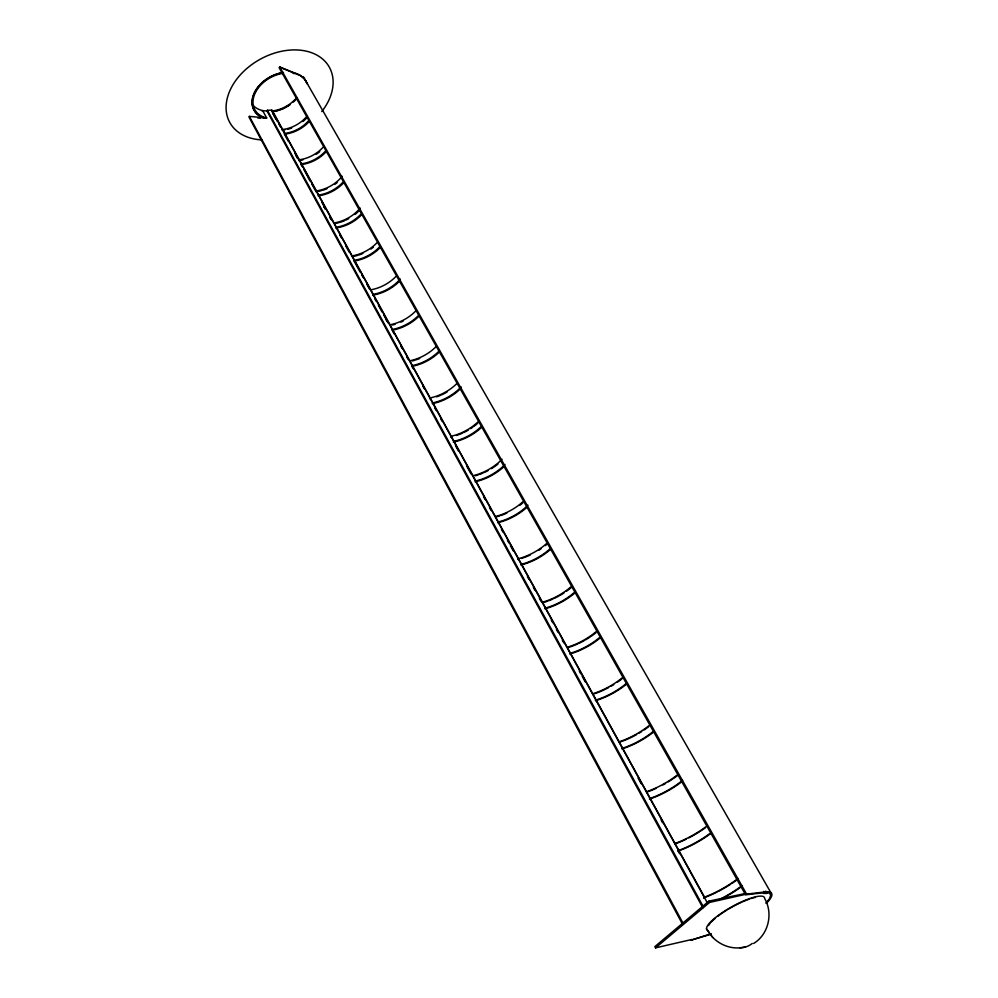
<?xml version="1.0" encoding="UTF-8"?>
<svg xmlns="http://www.w3.org/2000/svg" width="998" height="998" viewBox="0 0 998 998"><rect width="100%" height="100%" fill="white"/><g stroke="black" fill="none" stroke-linecap="round" stroke-linejoin="round"><path stroke-width="1.5" d="M283.232 73.316A28.842 20.571 -29.1 0 0 254.315 95.072A28.842 20.571 -29.1 0 0 266.691 117.976L249.375 116.379L249.026 117.153L682.22 923.661M262.312 111.377L262.674 110.616L267.851 111.102M717.038 892.037A38.984 9.88 -29.1 0 1 710.152 895.293L703.927 897.813L704.551 897.214L272.042 110.192L267.364 110.254L267.002 111.028L702.841 907.793M298.776 160.553L299.138 159.792A28.281 19.461 -29.1 0 0 323.015 147.342M315.867 191.691L316.254 190.93A28.68 19.212 -29.1 0 0 342.177 176.259M353.953 261.052L354.365 260.291A29.591 18.613 -29.1 0 0 379.29 247.205M391.927 330.188L392.364 329.44A30.489 17.939 -29.1 0 0 418.012 315.929M429.539 398.701L430.001 397.953A31.375 17.203 -29.1 0 0 456.385 384.005M450.56 436.987L451.046 436.238A31.886 16.754 -29.1 0 0 477.817 422.054M497.64 522.702L498.152 521.966A32.996 15.681 -29.1 0 0 527.967 505.188M517.8 559.429L518.336 558.693A33.483 15.182 -29.1 0 0 546.393 543.723M306.685 82.647A29.715 21.195 -29.1 0 0 294.497 72.966L279.677 66.916L279.103 67.677L745.606 894.844L766.165 892.437L769.608 893.235L770.693 895.418L769.408 898.811L765.853 903.165M294.023 73.727L294.61 72.979L292.377 72.729M569.733 654.002L570.307 653.278A34.718 13.81 -29.1 0 0 599.349 637.71M649.411 799.086L650.047 798.412A36.614 11.415 -29.1 0 0 682.62 780.274M703.565 897.951L704.264 897.289A37.912 9.606 -29.1 0 0 737.971 878.527M711.162 933.741L691.078 940.153L710.938 934.253M744.895 893.597L708.867 901.144L654.875 946.603L655.536 947.875L691.789 939.492M655.536 947.875L709.566 902.429L746.591 894.096L767.237 891.688A41.267 9.668 -29.1 0 1 766.888 902.816M763.632 891.414L764.331 892.649L763.358 893.385L766.339 893.435L767.312 892.699L766.601 891.476M753.64 943.459C768.485 934.515 773.388 913.432 764.68 898.549A33.021 7.735 -29.1 0 0 731.546 906.933A33.021 7.735 -29.1 0 0 707.682 930.448C714.755 943.447 730.748 950.77 745.119 946.927M289.844 104.865L283.195 108.632L276.059 111.065M323.789 206.312L325.51 208.969L321.905 202.394M307.933 177.407L310.353 181.374M257.684 117.951L260.565 118.213M263.472 117.689L260.54 116.591A29.828 21.27 -29.1 0 1 254.889 92.016A29.828 21.27 -29.1 0 1 283.444 72.555M279.889 67.303L300.498 75.661L304.864 79.403L307.521 84.269M706.509 928.801L712.822 937.571M303.392 76.834L770.78 892.511M765.466 891.202L766.165 892.437M765.641 892.2L766.339 893.435M279.677 66.916L746.591 894.096M329.727 217.003L331.211 219.685M295.957 155.488L297.367 158.021M385.64 318.811L387.137 321.506M708.867 901.144L709.566 902.429M271.78 110.167L707.545 903.252M271.681 110.953L277.494 121.544M278.953 124.189L280.413 126.833M284.767 134.78L288.41 141.404M294.984 153.38L297.915 158.732M300.86 164.071L302.319 166.741M303.791 169.411L307.459 176.097M311.8 183.994L315.405 190.568M329.789 216.753L331.211 219.348M339.831 235.041L341.291 237.699M345.67 245.683L349.325 252.319M354.427 261.626L360.253 272.229M361.713 274.874L363.16 277.519M366.79 284.131L369.697 289.432M374.786 298.689L376.234 301.334M378.417 305.301L382.147 312.1M383.644 314.807L388.122 322.965M392.588 331.111L394.085 333.831M400.747 345.969L402.206 348.626M406.585 356.598L408.045 359.255M411.7 365.904L413.16 368.561M422.69 385.914L424.187 388.634M434.654 407.708L436.151 410.428M440.642 418.611L442.139 421.331M455.475 445.619L458.431 450.984M466.54 465.754L470.969 473.825M483.531 496.692L485.016 499.412M489.507 507.57L490.991 510.29M501.458 529.327L502.942 532.046M507.433 540.217L508.918 542.937M510.402 545.619L513.359 550.996M527.418 576.607L528.915 579.327M533.394 587.485L534.891 590.217M539.369 598.376L540.866 601.095M551.295 620.082L552.767 622.764M556.447 629.464L557.919 632.146M562.336 640.192L563.808 642.874M579.277 671.03L580.749 673.725M582.233 676.419L585.19 681.796M638.134 778.19L641.09 783.592M661.1 820.032L662.585 822.726M678.141 851.069L679.613 853.739M272.878 113.572L275.785 118.874M323.801 206.324L325.248 208.944M267.364 110.254L703.465 906.995M266.691 117.976L262.674 110.616A28.742 20.621 -29.1 0 1 252.731 105.04M249.375 116.379L682.931 923.025M261.825 139.882A56.936 40.619 -29.1 0 1 231.336 87.662A56.936 40.619 -29.1 0 1 307.821 51.534A56.936 40.619 -29.1 0 1 321.755 111.576M264.582 118.113A29.715 21.195 -29.1 0 1 253.816 94.074A29.715 21.195 -29.1 0 1 283.395 72.492M297.367 97.879A29.616 21.245 -29.1 0 1 293.262 102.083M289.682 104.865A29.616 21.245 -29.1 0 1 273.065 111.551M705.598 827.604A38.261 10.903 -29.1 0 1 700.771 830.935M699.511 831.758A38.261 10.903 -29.1 0 1 688.845 837.871M686.125 839.231A38.261 10.903 -29.1 0 1 675.459 843.772M710.588 833.604A38.348 10.778 -29.1 0 1 684.503 848.574L678.041 851.094L678.64 850.446A37.3 10.479 -29.1 0 0 709.728 833.592M705.873 826.743A37.213 10.604 -29.1 0 1 674.86 843.547M306.062 117.253A27.882 19.686 -29.1 0 1 282.509 129.515L282.147 130.276A28.668 20.234 -29.1 0 0 284.854 129.927M308.245 121.132A27.932 19.661 -29.1 0 1 284.655 133.42L284.293 134.181A28.73 20.209 -29.1 0 0 309.131 121.569M306.947 117.689A28.668 20.234 -29.1 0 1 302.868 121.569M291.653 128.043A28.668 20.234 -29.1 0 1 287.574 129.341M549.524 549.287A33.558 15.107 -29.1 0 1 521.405 564.294M550.409 549.511A34.506 15.531 -29.1 0 1 520.869 565.018M547.278 543.947A34.419 15.606 -29.1 0 1 545.295 545.632M540.991 548.85A34.419 15.606 -29.1 0 1 538.683 550.372M530.188 555.038A34.419 15.606 -29.1 0 1 521.443 558.431M480.662 427.094A31.948 16.692 -29.1 0 1 453.841 441.316L453.354 442.064A32.847 17.166 -29.1 0 0 481.56 427.394M296.83 97.53A28.742 20.621 -29.1 0 1 271.88 111.052M526.719 507.483A33.932 16.118 -29.1 0 1 498.825 522.428M522.727 502.942A33.857 16.193 -29.1 0 1 519.684 505.412M506.897 513.072A33.857 16.193 -29.1 0 1 500.722 515.567M499.499 515.978A33.857 16.193 -29.1 0 1 497.054 516.702M522.79 501.857A32.934 15.743 -29.1 0 1 495.17 516.552M571.654 587.198A35.005 14.97 -29.1 0 1 566.365 591.327M564.07 592.887A35.005 14.97 -29.1 0 1 560.477 595.12M559.254 595.818A35.005 14.97 -29.1 0 1 554.239 598.401M552.979 598.987A35.005 14.97 -29.1 0 1 549.162 600.584M547.902 601.058A35.005 14.97 -29.1 0 1 544.147 602.305M570.781 586.999A34.044 14.558 -29.1 0 1 542.263 602.256M574.012 592.75A34.119 14.483 -29.1 0 1 545.444 608.044M595.856 632.769A35.616 14.284 -29.1 0 1 591.465 636.063M590.305 636.861A35.616 14.284 -29.1 0 1 585.464 639.893M584.217 640.604A35.616 14.284 -29.1 0 1 579.127 643.248M577.842 643.847A35.616 14.284 -29.1 0 1 568.91 647.29M595.993 631.759A34.643 13.897 -29.1 0 1 567.014 647.29M574.898 592.937A35.092 14.883 -29.1 0 1 544.896 608.755M477.805 423.177A32.784 17.228 -29.1 0 1 473.863 426.408M472.815 427.181A32.784 17.228 -29.1 0 1 470.632 428.653M468.386 430.051A32.784 17.228 -29.1 0 1 463.721 432.546M462.523 433.095A32.784 17.228 -29.1 0 1 456.498 435.44M621.866 678.939A36.24 13.535 -29.1 0 1 617.363 682.245M613.745 684.616A36.24 13.535 -29.1 0 1 611.25 686.113M608.693 687.547A36.24 13.535 -29.1 0 1 606.098 688.894M604.8 689.531A36.24 13.535 -29.1 0 1 593.211 694.134M652.517 732.058A35.965 12.275 -29.1 0 1 622.49 748.25M648.925 725.683A35.878 12.388 -29.1 0 1 618.96 741.838M648.725 726.631A36.889 12.737 -29.1 0 1 644.122 729.95M641.677 731.559A36.889 12.737 -29.1 0 1 639.157 733.106M636.599 734.59A36.889 12.737 -29.1 0 1 619.596 742.138M600.235 637.859A35.691 14.184 -29.1 0 1 570.956 653.653M653.391 732.158A36.976 12.625 -29.1 0 1 621.866 748.949M343.649 182.796A29.553 19.723 -29.1 0 1 318.137 195.82L318.512 195.059A28.742 19.187 -29.1 0 0 342.763 182.385M337.112 182.622A29.491 19.748 -29.1 0 1 334.754 184.393M326.945 188.722A29.491 19.748 -29.1 0 1 322.791 190.231M321.406 190.643A29.491 19.748 -29.1 0 1 318.624 191.279M326.146 151.746A29.129 19.972 -29.1 0 1 300.972 164.57L301.346 163.809A28.331 19.424 -29.1 0 0 325.261 151.322M319.759 151.671A29.079 20.01 -29.1 0 1 316.204 154.253M302.881 159.892A29.079 20.01 -29.1 0 1 300.124 160.391M681.472 781.945A37.65 11.739 -29.1 0 1 650.659 798.674M677.742 775.346A37.562 11.851 -29.1 0 1 673.139 778.702M671.928 779.513A37.562 11.851 -29.1 0 1 668.161 781.921M665.566 783.467A37.562 11.851 -29.1 0 1 662.922 784.939M656.21 788.308A37.562 11.851 -29.1 0 1 647.016 792.025M625.509 684.117A35.329 13.074 -29.1 0 1 595.981 699.997L595.382 700.696A36.327 13.436 -29.1 0 0 626.382 684.241M622.028 677.966A35.242 13.174 -29.1 0 1 592.575 693.797M399.262 281.424A30.876 18.8 -29.1 0 1 372.653 295.109L373.077 294.348A30.027 18.288 -29.1 0 0 400.223 279.016M439.157 352.182A31.836 18.051 -29.1 0 1 411.775 366.353L412.224 365.592A30.963 17.565 -29.1 0 0 438.259 351.857M419.684 358.482A31.774 18.101 -29.1 0 1 416.154 359.804M414.968 360.191A31.774 18.101 -29.1 0 1 412.037 360.989M676.881 775.284A36.527 11.539 -29.1 0 1 646.405 791.751M460.028 389.208A32.335 17.627 -29.1 0 1 432.246 403.629M447.141 391.964A32.273 17.677 -29.1 0 1 441.366 394.959M440.193 395.47A32.273 17.677 -29.1 0 1 436.613 396.842M461.126 386.85A31.449 17.141 -29.1 0 1 432.708 402.88M740.691 887.21A39.084 9.731 -29.1 0 1 722.14 898.562M736.686 880.111A38.984 9.88 -29.1 0 1 731.833 883.467M730.573 884.29A38.984 9.88 -29.1 0 1 718.186 891.451M415.418 311.314A30.427 17.989 -29.1 0 1 389.806 324.799M403.217 321.032A31.287 18.488 -29.1 0 1 400.947 322.104M395.146 324.25A31.287 18.488 -29.1 0 1 392.239 325.011M418.911 316.279A31.35 18.438 -29.1 0 1 393.349 329.951M373.352 247.217A30.364 19.174 -29.1 0 1 370.907 249.026M362.873 253.467A30.364 19.174 -29.1 0 1 358.619 255.076M357.197 255.5A30.364 19.174 -29.1 0 1 354.365 256.199M376.845 242.863A29.528 18.65 -29.1 0 1 351.957 255.912M395.844 276.583A29.965 18.338 -29.1 0 1 370.607 289.844M359.28 210.503A29.928 19.473 -29.1 0 1 354.976 214.458M348.714 218.637A29.928 19.473 -29.1 0 1 346.019 220.009M344.647 220.633A29.928 19.473 -29.1 0 1 340.455 222.192M339.046 222.604A29.928 19.473 -29.1 0 1 336.239 223.278M360.765 214.333A29.154 18.912 -29.1 0 1 336.176 227.207L335.79 227.968A29.977 19.436 -29.1 0 0 361.663 214.72M360.153 208.083A29.104 18.95 -29.1 0 1 333.843 222.953M380.188 247.591A30.427 19.137 -29.1 0 1 355.35 260.84M504.976 464.482A32.46 16.205 -29.1 0 1 475.634 480.999L475.135 481.747A33.383 16.667 -29.1 0 0 503.778 466.802M502.019 459.267A32.398 16.267 -29.1 0 1 472.753 475.759M497.952 464.082A33.308 16.729 -29.1 0 1 491.465 468.648M487.972 470.657A33.308 16.729 -29.1 0 1 484.367 472.453M483.144 472.99A33.308 16.729 -29.1 0 1 479.477 474.449M478.267 474.861A33.308 16.729 -29.1 0 1 475.235 475.784M435.59 347.104A30.901 17.615 -29.1 0 1 409.604 360.814M741.988 885.638A38.011 9.469 -29.1 0 1 718.46 899.984M708.505 925.583A31.637 7.41 -29.1 0 1 710.065 923.362M711.15 922.14A31.637 7.41 -29.1 0 1 715.516 918.098M717.674 916.376A31.637 7.41 -29.1 0 1 726.906 910.051M728.078 909.328A31.637 7.41 -29.1 0 1 741.551 902.242M742.737 901.718A31.637 7.41 -29.1 0 1 749.56 899.036M751.12 898.524A31.637 7.41 -29.1 0 1 755.386 897.377M752.255 943.459A34.556 25.424 74.3 0 1 739.705 947.726"/></g></svg>
